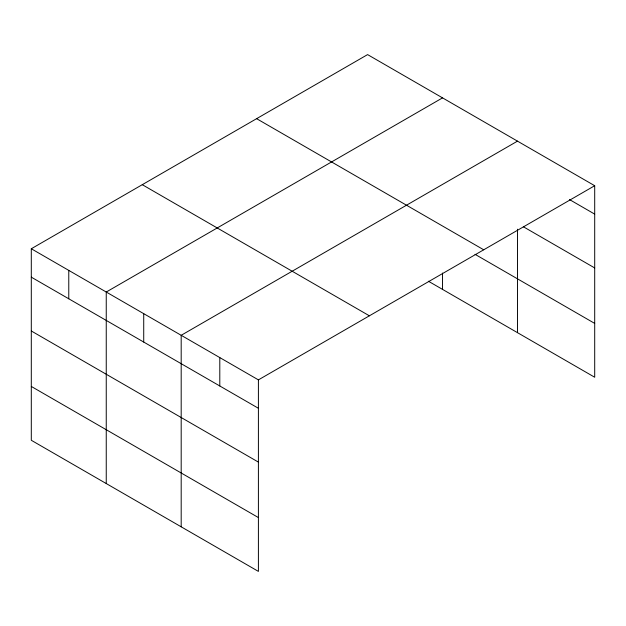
<?xml version="1.0" encoding="UTF-8"?>
<svg xmlns="http://www.w3.org/2000/svg" width="626" height="626" viewBox="0 0 626 626"><rect width="100%" height="100%" fill="white"/><g stroke="black" fill="none" stroke-linecap="round" stroke-linejoin="round"><path stroke-width="0.94" d="M594.7 185.719L367.595 54.603L31.3 248.757L31.3 440.281L258.405 571.397L258.405 379.88L594.7 185.719L594.7 377.243L428.38 281.215M442.535 97.875L106.248 292.029L106.248 483.546M517.483 141.14L181.188 335.301L181.188 526.818M569.519 199.577L594.7 214.115M523.359 226.761L594.7 267.944M256.613 118.674L483.726 249.797M475.017 254.312L594.7 323.407M142.274 184.686L369.387 315.809M31.3 248.757L258.405 379.88M31.3 277.154L258.405 408.269M31.3 330.982L258.405 462.105M31.3 386.445L258.405 517.569M517.483 229.202L517.483 332.656M442.535 273.046L442.535 289.392M219.796 357.587L219.796 385.984M143.722 313.665L143.722 342.054M68.774 270.393L68.774 298.79"/></g></svg>
